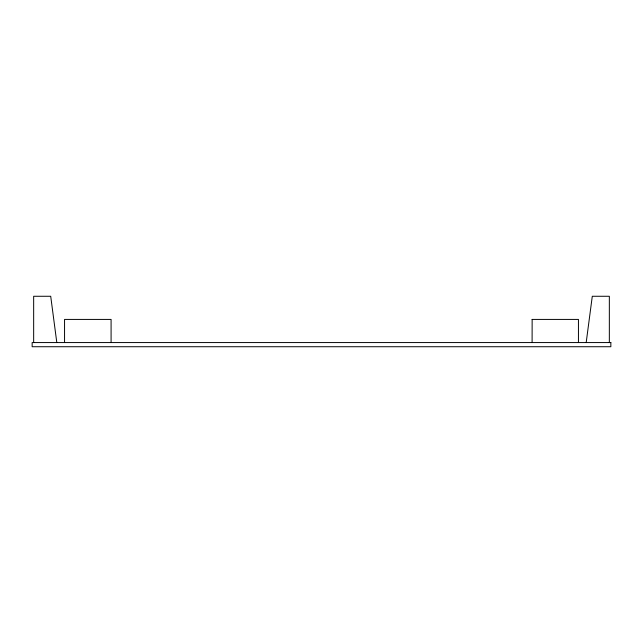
<?xml version="1.0" encoding="UTF-8"?>
<svg xmlns="http://www.w3.org/2000/svg" width="643" height="643" viewBox="0 0 643 643"><rect width="100%" height="100%" fill="white"/><g stroke="black" fill="none" stroke-linecap="round" stroke-linejoin="round"><path stroke-width="0.96" d="M586.191 342.566L592.291 296.27L609.339 296.27L609.339 342.566M532.099 319.418L578.443 319.418L578.443 342.566M56.809 342.566L50.709 296.27L33.661 296.27L33.661 342.566M532.147 319.418L532.099 342.566M111.086 342.566L111.086 319.418L64.557 319.418L64.557 342.566M610.85 342.566L32.15 342.566L32.15 346.73L610.85 346.73L610.85 342.566"/></g></svg>
